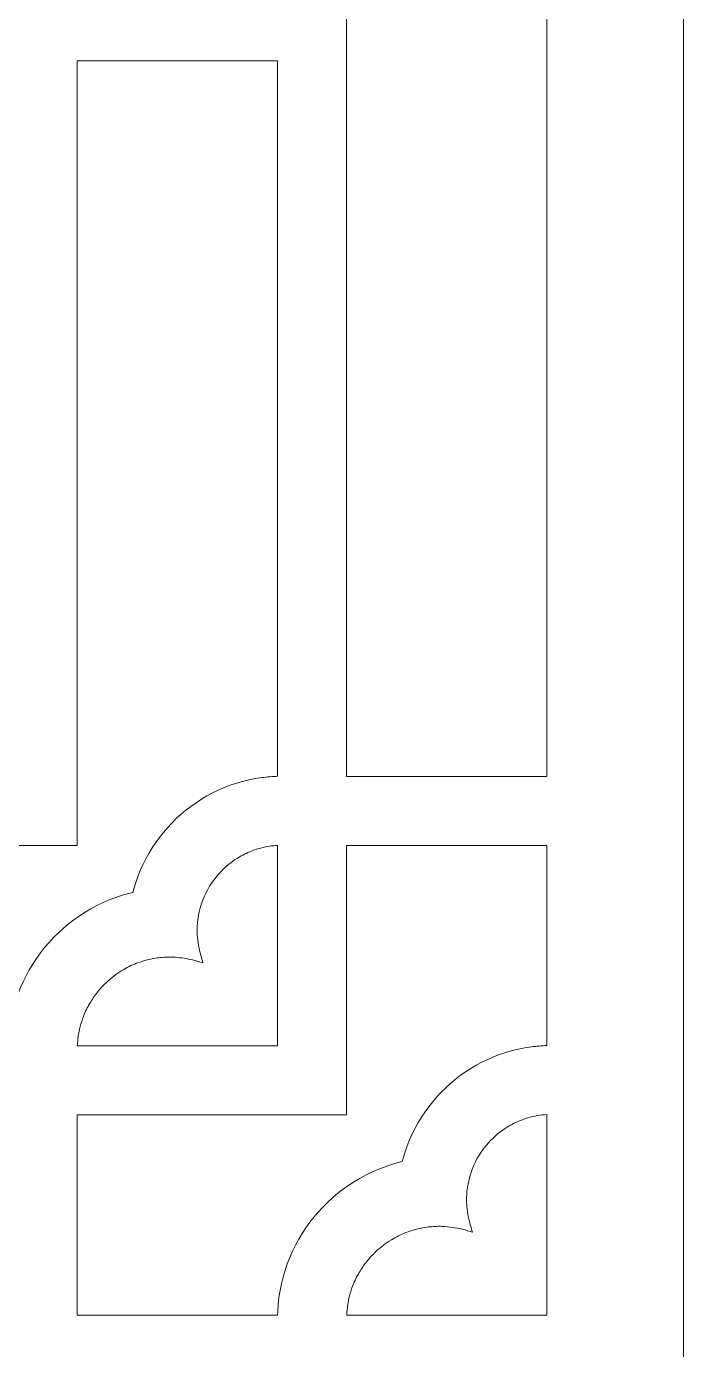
# Model space of a CAD drawing. Header units: centimetres. Extents: x -16.1 to -7.2, y -9.5 to 9.5.
# Drawn here: x -8.715 to -7.216, y -3.02 to 0 of the extents above; entities that cross this region are included whole.
import ezdxf

# ---------------------------------------------------------------- set-up
doc = ezdxf.new("R2010")
doc.units = ezdxf.units.CM
doc.header["$MEASUREMENT"] = 0
doc.layers.add('layer 1', color=7, linetype='Continuous')

msp = doc.modelspace()

# ---------------------------------------------------------------- linework, layer by layer
at = {"layer": 'layer 1', "color": 7, "lineweight": 9}
for points, knots in [([(-7.21578, 9.5), (-7.21578, 9.5), (-7.21578, -9.5), (-7.21578, -9.5), (-7.21578, -9.5), (-7.21578, -9.5), (-11.3688, -9.5), (-11.3688, -9.5), (-11.3688, -9.5), (-11.3688, -9.5), (-11.3688, 9.5), (-11.3688, 9.5), (-11.3688, 9.5), (-11.3688, 9.5), (-7.21578, 9.5), (-7.21578, 9.5)], [0, 0, 0, 0, 0.2, 0.2, 0.2, 0.2, 0.4, 0.4, 0.4, 0.4, 0.6, 0.6, 0.6, 0.6, 1, 1, 1, 1]), ([(-7.52727, -1.71187), (-7.52727, -1.71187), (-7.52727, 1.71264), (-7.52727, 1.71264), (-7.52727, 1.71264), (-7.52727, 1.71264), (-7.98454, 1.71264), (-7.98454, 1.71264), (-7.98454, 1.71264), (-7.98454, 1.71264), (-7.98454, -1.71187), (-7.98454, -1.71187), (-7.98454, -1.71187), (-7.98454, -1.71187), (-7.52727, -1.71187), (-7.52727, -1.71187)], [0, 0, 0, 0, 0.2, 0.2, 0.2, 0.2, 0.4, 0.4, 0.4, 0.4, 0.6, 0.6, 0.6, 0.6, 1, 1, 1, 1]), ([(-8.68266, -2.11465), (-8.68266, -2.11465), (-8.67314, -2.10253), (-8.67314, -2.10253), (-8.67314, -2.10253), (-8.67314, -2.10253), (-8.66318, -2.09082), (-8.66318, -2.09082), (-8.66318, -2.09082), (-8.66318, -2.09082), (-8.65271, -2.07954), (-8.65271, -2.07954), (-8.65271, -2.07954), (-8.65271, -2.07954), (-8.6418, -2.0687), (-8.6418, -2.0687), (-8.6418, -2.0687), (-8.6418, -2.0687), (-8.63045, -2.05832), (-8.63045, -2.05832), (-8.63045, -2.05832), (-8.63045, -2.05832), (-8.61866, -2.04841), (-8.61866, -2.04841), (-8.61866, -2.04841), (-8.61866, -2.04841), (-8.60649, -2.03898), (-8.60649, -2.03898), (-8.60649, -2.03898), (-8.60649, -2.03898), (-8.59392, -2.03005), (-8.59392, -2.03005), (-8.59392, -2.03005), (-8.59392, -2.03005), (-8.58098, -2.02166), (-8.58098, -2.02166), (-8.58098, -2.02166), (-8.58098, -2.02166), (-8.56764, -2.0138), (-8.56764, -2.0138), (-8.56764, -2.0138), (-8.56764, -2.0138), (-8.55396, -2.00647), (-8.55396, -2.00647), (-8.55396, -2.00647), (-8.55396, -2.00647), (-8.53996, -1.99972), (-8.53996, -1.99972), (-8.53996, -1.99972), (-8.53996, -1.99972), (-8.52566, -1.99355), (-8.52566, -1.99355), (-8.52566, -1.99355), (-8.52566, -1.99355), (-8.51103, -1.98797), (-8.51103, -1.98797), (-8.51103, -1.98797), (-8.51103, -1.98797), (-8.49612, -1.98301), (-8.49612, -1.98301), (-8.49612, -1.98301), (-8.49612, -1.98301), (-8.48094, -1.97867), (-8.48094, -1.97867), (-8.48094, -1.97867), (-8.48094, -1.97867), (-8.47178, -1.97647), (-8.47178, -1.97647), (-8.47178, -1.97647), (-8.47178, -1.97647), (-8.46968, -1.96829), (-8.46968, -1.96829), (-8.46968, -1.96829), (-8.46968, -1.96829), (-8.46535, -1.95411), (-8.46535, -1.95411), (-8.46535, -1.95411), (-8.46535, -1.95411), (-8.46046, -1.94018), (-8.46046, -1.94018), (-8.46046, -1.94018), (-8.46046, -1.94018), (-8.45502, -1.92652), (-8.45502, -1.92652), (-8.45502, -1.92652), (-8.45502, -1.92652), (-8.44903, -1.91316), (-8.44903, -1.91316), (-8.44903, -1.91316), (-8.44903, -1.91316), (-8.44249, -1.90009), (-8.44249, -1.90009), (-8.44249, -1.90009), (-8.44249, -1.90009), (-8.43547, -1.88733), (-8.43547, -1.88733), (-8.43547, -1.88733), (-8.43547, -1.88733), (-8.42792, -1.8749), (-8.42792, -1.8749), (-8.42792, -1.8749), (-8.42792, -1.8749), (-8.41985, -1.86281), (-8.41985, -1.86281), (-8.41985, -1.86281), (-8.41985, -1.86281), (-8.41134, -1.85107), (-8.41134, -1.85107), (-8.41134, -1.85107), (-8.41134, -1.85107), (-8.40235, -1.83972), (-8.40235, -1.83972), (-8.40235, -1.83972), (-8.40235, -1.83972), (-8.39294, -1.82874), (-8.39294, -1.82874), (-8.39294, -1.82874), (-8.39294, -1.82874), (-8.38307, -1.81816), (-8.38307, -1.81816), (-8.38307, -1.81816), (-8.38307, -1.81816), (-8.37276, -1.80798), (-8.37276, -1.80798), (-8.37276, -1.80798), (-8.37276, -1.80798), (-8.36207, -1.79823), (-8.36207, -1.79823), (-8.36207, -1.79823), (-8.36207, -1.79823), (-8.35099, -1.78894), (-8.35099, -1.78894), (-8.35099, -1.78894), (-8.35099, -1.78894), (-8.33951, -1.78008), (-8.33951, -1.78008), (-8.33951, -1.78008), (-8.33951, -1.78008), (-8.32769, -1.77169), (-8.32769, -1.77169), (-8.32769, -1.77169), (-8.32769, -1.77169), (-8.31549, -1.76379), (-8.31549, -1.76379), (-8.31549, -1.76379), (-8.31549, -1.76379), (-8.30297, -1.75638), (-8.30297, -1.75638), (-8.30297, -1.75638), (-8.30297, -1.75638), (-8.29012, -1.74949), (-8.29012, -1.74949), (-8.29012, -1.74949), (-8.29012, -1.74949), (-8.27696, -1.7431), (-8.27696, -1.7431), (-8.27696, -1.7431), (-8.27696, -1.7431), (-8.26351, -1.73726), (-8.26351, -1.73726), (-8.26351, -1.73726), (-8.26351, -1.73726), (-8.24978, -1.73198), (-8.24978, -1.73198), (-8.24978, -1.73198), (-8.24978, -1.73198), (-8.23578, -1.72725), (-8.23578, -1.72725), (-8.23578, -1.72725), (-8.23578, -1.72725), (-8.22153, -1.72312), (-8.22153, -1.72312), (-8.22153, -1.72312), (-8.22153, -1.72312), (-8.20704, -1.71957), (-8.20704, -1.71957), (-8.20704, -1.71957), (-8.20704, -1.71957), (-8.19232, -1.71664), (-8.19232, -1.71664), (-8.19232, -1.71664), (-8.19232, -1.71664), (-8.17739, -1.71432), (-8.17739, -1.71432), (-8.17739, -1.71432), (-8.16552, -1.713), (-8.15376, -1.71177), (-8.14181, -1.71149), (-8.14181, -1.71149), (-8.14181, -1.71149), (-8.14181, -0.07862), (-8.14181, -0.07862), (-8.14181, -0.07862), (-8.14181, -0.07862), (-8.59911, -0.07862), (-8.59911, -0.07862), (-8.59911, -0.07862), (-8.59911, -0.07862), (-8.59911, -1.86935), (-8.59911, -1.86935), (-8.59911, -1.86935), (-8.59911, -1.86935), (-9.21365, -1.86935), (-9.21365, -1.86935), (-9.21365, -1.86935), (-9.21365, -1.86935), (-9.21365, -2.32662), (-9.21365, -2.32662), (-9.21365, -2.32662), (-9.21365, -2.32662), (-8.75619, -2.32662), (-8.75619, -2.32662), (-8.75619, -2.32662), (-8.75619, -2.32662), (-8.756, -2.31902), (-8.756, -2.31902), (-8.756, -2.31902), (-8.756, -2.31902), (-8.75493, -2.30275), (-8.75493, -2.30275), (-8.75493, -2.30275), (-8.75493, -2.30275), (-8.75315, -2.28667), (-8.75315, -2.28667), (-8.75315, -2.28667), (-8.75315, -2.28667), (-8.75069, -2.27081), (-8.75069, -2.27081), (-8.75069, -2.27081), (-8.75069, -2.27081), (-8.74755, -2.25516), (-8.74755, -2.25516), (-8.74755, -2.25516), (-8.74755, -2.25516), (-8.74375, -2.23977), (-8.74375, -2.23977), (-8.74375, -2.23977), (-8.74375, -2.23977), (-8.73932, -2.22461), (-8.73932, -2.22461), (-8.73932, -2.22461), (-8.73932, -2.22461), (-8.73426, -2.20975), (-8.73426, -2.20975), (-8.73426, -2.20975), (-8.73426, -2.20975), (-8.7286, -2.19518), (-8.7286, -2.19518), (-8.7286, -2.19518), (-8.7286, -2.19518), (-8.72231, -2.1809), (-8.72231, -2.1809), (-8.72231, -2.1809), (-8.72231, -2.1809), (-8.71547, -2.16695), (-8.71547, -2.16695), (-8.71547, -2.16695), (-8.71547, -2.16695), (-8.70809, -2.15334), (-8.70809, -2.15334), (-8.70809, -2.15334), (-8.70809, -2.15334), (-8.70013, -2.14008), (-8.70013, -2.14008), (-8.70013, -2.14008), (-8.70013, -2.14008), (-8.69166, -2.12717), (-8.69166, -2.12717), (-8.69166, -2.12717), (-8.69166, -2.12717), (-8.68266, -2.11465), (-8.68266, -2.11465)], [0, 0, 0, 0, 0.0144928, 0.0144928, 0.0144928, 0.0144928, 0.0289855, 0.0289855, 0.0289855, 0.0289855, 0.0434783, 0.0434783, 0.0434783, 0.0434783, 0.057971, 0.057971, 0.057971, 0.057971, 0.0724638, 0.0724638, 0.0724638, 0.0724638, 0.0869565, 0.0869565, 0.0869565, 0.0869565, 0.1014493, 0.1014493, 0.1014493, 0.1014493, 0.115942, 0.115942, 0.115942, 0.115942, 0.1304348, 0.1304348, 0.1304348, 0.1304348, 0.1449275, 0.1449275, 0.1449275, 0.1449275, 0.1594203, 0.1594203, 0.1594203, 0.1594203, 0.173913, 0.173913, 0.173913, 0.173913, 0.1884058, 0.1884058, 0.1884058, 0.1884058, 0.2028986, 0.2028986, 0.2028986, 0.2028986, 0.2173913, 0.2173913, 0.2173913, 0.2173913, 0.2318841, 0.2318841, 0.2318841, 0.2318841, 0.2463768, 0.2463768, 0.2463768, 0.2463768, 0.2608696, 0.2608696, 0.2608696, 0.2608696, 0.2753623, 0.2753623, 0.2753623, 0.2753623, 0.2898551, 0.2898551, 0.2898551, 0.2898551, 0.3043478, 0.3043478, 0.3043478, 0.3043478, 0.3188406, 0.3188406, 0.3188406, 0.3188406, 0.3333333, 0.3333333, 0.3333333, 0.3333333, 0.3478261, 0.3478261, 0.3478261, 0.3478261, 0.3623188, 0.3623188, 0.3623188, 0.3623188, 0.3768116, 0.3768116, 0.3768116, 0.3768116, 0.3913043, 0.3913043, 0.3913043, 0.3913043, 0.4057971, 0.4057971, 0.4057971, 0.4057971, 0.4202899, 0.4202899, 0.4202899, 0.4202899, 0.4347826, 0.4347826, 0.4347826, 0.4347826, 0.4492754, 0.4492754, 0.4492754, 0.4492754, 0.4637681, 0.4637681, 0.4637681, 0.4637681, 0.4782609, 0.4782609, 0.4782609, 0.4782609, 0.4927536, 0.4927536, 0.4927536, 0.4927536, 0.5072464, 0.5072464, 0.5072464, 0.5072464, 0.5217391, 0.5217391, 0.5217391, 0.5217391, 0.5362319, 0.5362319, 0.5362319, 0.5362319, 0.5507246, 0.5507246, 0.5507246, 0.5507246, 0.5652174, 0.5652174, 0.5652174, 0.5652174, 0.5797101, 0.5797101, 0.5797101, 0.5797101, 0.5942029, 0.5942029, 0.5942029, 0.5942029, 0.6086957, 0.6086957, 0.6086957, 0.6086957, 0.6231884, 0.6231884, 0.6231884, 0.6231884, 0.6376812, 0.6376812, 0.6376812, 0.6376812, 0.6521739, 0.6521739, 0.6521739, 0.6521739, 0.6666667, 0.6666667, 0.6666667, 0.6666667, 0.6811594, 0.6811594, 0.6811594, 0.6811594, 0.6956522, 0.6956522, 0.6956522, 0.6956522, 0.7101449, 0.7101449, 0.7101449, 0.7101449, 0.7246377, 0.7246377, 0.7246377, 0.7246377, 0.7391304, 0.7391304, 0.7391304, 0.7391304, 0.7536232, 0.7536232, 0.7536232, 0.7536232, 0.7681159, 0.7681159, 0.7681159, 0.7681159, 0.7826087, 0.7826087, 0.7826087, 0.7826087, 0.7971014, 0.7971014, 0.7971014, 0.7971014, 0.8115942, 0.8115942, 0.8115942, 0.8115942, 0.826087, 0.826087, 0.826087, 0.826087, 0.8405797, 0.8405797, 0.8405797, 0.8405797, 0.8550725, 0.8550725, 0.8550725, 0.8550725, 0.8695652, 0.8695652, 0.8695652, 0.8695652, 0.884058, 0.884058, 0.884058, 0.884058, 0.8985507, 0.8985507, 0.8985507, 0.8985507, 0.9130435, 0.9130435, 0.9130435, 0.9130435, 0.9275362, 0.9275362, 0.9275362, 0.9275362, 0.942029, 0.942029, 0.942029, 0.942029, 0.9565217, 0.9565217, 0.9565217, 0.9565217, 0.9710145, 0.9710145, 0.9710145, 0.9710145, 1, 1, 1, 1]), ([(-8.08556, -2.75462), (-8.08556, -2.75462), (-8.07708, -2.74173), (-8.07708, -2.74173), (-8.07708, -2.74173), (-8.07708, -2.74173), (-8.06811, -2.7292), (-8.06811, -2.7292), (-8.06811, -2.7292), (-8.06811, -2.7292), (-8.0586, -2.71708), (-8.0586, -2.71708), (-8.0586, -2.71708), (-8.0586, -2.71708), (-8.04862, -2.70538), (-8.04862, -2.70538), (-8.04862, -2.70538), (-8.04862, -2.70538), (-8.03816, -2.69408), (-8.03816, -2.69408), (-8.03816, -2.69408), (-8.03816, -2.69408), (-8.02726, -2.68326), (-8.02726, -2.68326), (-8.02726, -2.68326), (-8.02726, -2.68326), (-8.01591, -2.67287), (-8.01591, -2.67287), (-8.01591, -2.67287), (-8.01591, -2.67287), (-8.00412, -2.66295), (-8.00412, -2.66295), (-8.00412, -2.66295), (-8.00412, -2.66295), (-7.99195, -2.65353), (-7.99195, -2.65353), (-7.99195, -2.65353), (-7.99195, -2.65353), (-7.97937, -2.64461), (-7.97937, -2.64461), (-7.97937, -2.64461), (-7.97937, -2.64461), (-7.9664, -2.63622), (-7.9664, -2.63622), (-7.9664, -2.63622), (-7.9664, -2.63622), (-7.95309, -2.62834), (-7.95309, -2.62834), (-7.95309, -2.62834), (-7.95309, -2.62834), (-7.93942, -2.62102), (-7.93942, -2.62102), (-7.93942, -2.62102), (-7.93942, -2.62102), (-7.92541, -2.61428), (-7.92541, -2.61428), (-7.92541, -2.61428), (-7.92541, -2.61428), (-7.91108, -2.60811), (-7.91108, -2.60811), (-7.91108, -2.60811), (-7.91108, -2.60811), (-7.89648, -2.60253), (-7.89648, -2.60253), (-7.89648, -2.60253), (-7.89648, -2.60253), (-7.88155, -2.59757), (-7.88155, -2.59757), (-7.88155, -2.59757), (-7.88155, -2.59757), (-7.86637, -2.59323), (-7.86637, -2.59323), (-7.86637, -2.59323), (-7.86637, -2.59323), (-7.85721, -2.59102), (-7.85721, -2.59102), (-7.85721, -2.59102), (-7.85721, -2.59102), (-7.85511, -2.58285), (-7.85511, -2.58285), (-7.85511, -2.58285), (-7.85511, -2.58285), (-7.85081, -2.56867), (-7.85081, -2.56867), (-7.85081, -2.56867), (-7.85081, -2.56867), (-7.84591, -2.55474), (-7.84591, -2.55474), (-7.84591, -2.55474), (-7.84591, -2.55474), (-7.84048, -2.54108), (-7.84048, -2.54108), (-7.84048, -2.54108), (-7.84048, -2.54108), (-7.83448, -2.5277), (-7.83448, -2.5277), (-7.83448, -2.5277), (-7.83448, -2.5277), (-7.82795, -2.51463), (-7.82795, -2.51463), (-7.82795, -2.51463), (-7.82795, -2.51463), (-7.82089, -2.50187), (-7.82089, -2.50187), (-7.82089, -2.50187), (-7.82089, -2.50187), (-7.81334, -2.48945), (-7.81334, -2.48945), (-7.81334, -2.48945), (-7.81334, -2.48945), (-7.8053, -2.47736), (-7.8053, -2.47736), (-7.8053, -2.47736), (-7.8053, -2.47736), (-7.79678, -2.46563), (-7.79678, -2.46563), (-7.79678, -2.46563), (-7.79678, -2.46563), (-7.78781, -2.45426), (-7.78781, -2.45426), (-7.78781, -2.45426), (-7.78781, -2.45426), (-7.77837, -2.44328), (-7.77837, -2.44328), (-7.77837, -2.44328), (-7.77837, -2.44328), (-7.76849, -2.43272), (-7.76849, -2.43272), (-7.76849, -2.43272), (-7.76849, -2.43272), (-7.75822, -2.42254), (-7.75822, -2.42254), (-7.75822, -2.42254), (-7.75822, -2.42254), (-7.74752, -2.41279), (-7.74752, -2.41279), (-7.74752, -2.41279), (-7.74752, -2.41279), (-7.73645, -2.4035), (-7.73645, -2.4035), (-7.73645, -2.4035), (-7.73645, -2.4035), (-7.72496, -2.39464), (-7.72496, -2.39464), (-7.72496, -2.39464), (-7.72496, -2.39464), (-7.71312, -2.38625), (-7.71312, -2.38625), (-7.71312, -2.38625), (-7.71312, -2.38625), (-7.70095, -2.37835), (-7.70095, -2.37835), (-7.70095, -2.37835), (-7.70095, -2.37835), (-7.68842, -2.37094), (-7.68842, -2.37094), (-7.68842, -2.37094), (-7.68842, -2.37094), (-7.67557, -2.36403), (-7.67557, -2.36403), (-7.67557, -2.36403), (-7.67557, -2.36403), (-7.66242, -2.35766), (-7.66242, -2.35766), (-7.66242, -2.35766), (-7.66242, -2.35766), (-7.64896, -2.35182), (-7.64896, -2.35182), (-7.64896, -2.35182), (-7.64896, -2.35182), (-7.63523, -2.34653), (-7.63523, -2.34653), (-7.63523, -2.34653), (-7.63523, -2.34653), (-7.62121, -2.34181), (-7.62121, -2.34181), (-7.62121, -2.34181), (-7.62121, -2.34181), (-7.60696, -2.33767), (-7.60696, -2.33767), (-7.60696, -2.33767), (-7.60696, -2.33767), (-7.59246, -2.33413), (-7.59246, -2.33413), (-7.59246, -2.33413), (-7.59246, -2.33413), (-7.57775, -2.33119), (-7.57775, -2.33119), (-7.57775, -2.33119), (-7.57775, -2.33119), (-7.56282, -2.32888), (-7.56282, -2.32888), (-7.56282, -2.32888), (-7.55098, -2.32756), (-7.53921, -2.32633), (-7.52727, -2.32605), (-7.52727, -2.32605), (-7.52727, -2.32605), (-7.52727, -1.86914), (-7.52727, -1.86914), (-7.52727, -1.86914), (-7.52727, -1.86914), (-7.98454, -1.86914), (-7.98454, -1.86914), (-7.98454, -1.86914), (-7.98454, -1.86914), (-7.98454, -2.48389), (-7.98454, -2.48389), (-7.98454, -2.48389), (-7.98454, -2.48389), (-8.59881, -2.48389), (-8.59881, -2.48389), (-8.59881, -2.48389), (-8.59881, -2.48389), (-8.59881, -2.94118), (-8.59881, -2.94118), (-8.59881, -2.94118), (-8.59881, -2.94118), (-8.14162, -2.94118), (-8.14162, -2.94118), (-8.14162, -2.94118), (-8.14162, -2.94118), (-8.14146, -2.93358), (-8.14146, -2.93358), (-8.14146, -2.93358), (-8.14146, -2.93358), (-8.14037, -2.91731), (-8.14037, -2.91731), (-8.14037, -2.91731), (-8.14037, -2.91731), (-8.13859, -2.90123), (-8.13859, -2.90123), (-8.13859, -2.90123), (-8.13859, -2.90123), (-8.13613, -2.88537), (-8.13613, -2.88537), (-8.13613, -2.88537), (-8.13613, -2.88537), (-8.13298, -2.86972), (-8.13298, -2.86972), (-8.13298, -2.86972), (-8.13298, -2.86972), (-8.1292, -2.85433), (-8.1292, -2.85433), (-8.1292, -2.85433), (-8.1292, -2.85433), (-8.12474, -2.83917), (-8.12474, -2.83917), (-8.12474, -2.83917), (-8.12474, -2.83917), (-8.11969, -2.82431), (-8.11969, -2.82431), (-8.11969, -2.82431), (-8.11969, -2.82431), (-8.11403, -2.80973), (-8.11403, -2.80973), (-8.11403, -2.80973), (-8.11403, -2.80973), (-8.10776, -2.79546), (-8.10776, -2.79546), (-8.10776, -2.79546), (-8.10776, -2.79546), (-8.10093, -2.7815), (-8.10093, -2.7815), (-8.10093, -2.7815), (-8.10093, -2.7815), (-8.09352, -2.7679), (-8.09352, -2.7679), (-8.09352, -2.7679), (-8.09352, -2.7679), (-8.08556, -2.75462), (-8.08556, -2.75462)], [0, 0, 0, 0, 0.0144928, 0.0144928, 0.0144928, 0.0144928, 0.0289855, 0.0289855, 0.0289855, 0.0289855, 0.0434783, 0.0434783, 0.0434783, 0.0434783, 0.057971, 0.057971, 0.057971, 0.057971, 0.0724638, 0.0724638, 0.0724638, 0.0724638, 0.0869565, 0.0869565, 0.0869565, 0.0869565, 0.1014493, 0.1014493, 0.1014493, 0.1014493, 0.115942, 0.115942, 0.115942, 0.115942, 0.1304348, 0.1304348, 0.1304348, 0.1304348, 0.1449275, 0.1449275, 0.1449275, 0.1449275, 0.1594203, 0.1594203, 0.1594203, 0.1594203, 0.173913, 0.173913, 0.173913, 0.173913, 0.1884058, 0.1884058, 0.1884058, 0.1884058, 0.2028986, 0.2028986, 0.2028986, 0.2028986, 0.2173913, 0.2173913, 0.2173913, 0.2173913, 0.2318841, 0.2318841, 0.2318841, 0.2318841, 0.2463768, 0.2463768, 0.2463768, 0.2463768, 0.2608696, 0.2608696, 0.2608696, 0.2608696, 0.2753623, 0.2753623, 0.2753623, 0.2753623, 0.2898551, 0.2898551, 0.2898551, 0.2898551, 0.3043478, 0.3043478, 0.3043478, 0.3043478, 0.3188406, 0.3188406, 0.3188406, 0.3188406, 0.3333333, 0.3333333, 0.3333333, 0.3333333, 0.3478261, 0.3478261, 0.3478261, 0.3478261, 0.3623188, 0.3623188, 0.3623188, 0.3623188, 0.3768116, 0.3768116, 0.3768116, 0.3768116, 0.3913043, 0.3913043, 0.3913043, 0.3913043, 0.4057971, 0.4057971, 0.4057971, 0.4057971, 0.4202899, 0.4202899, 0.4202899, 0.4202899, 0.4347826, 0.4347826, 0.4347826, 0.4347826, 0.4492754, 0.4492754, 0.4492754, 0.4492754, 0.4637681, 0.4637681, 0.4637681, 0.4637681, 0.4782609, 0.4782609, 0.4782609, 0.4782609, 0.4927536, 0.4927536, 0.4927536, 0.4927536, 0.5072464, 0.5072464, 0.5072464, 0.5072464, 0.5217391, 0.5217391, 0.5217391, 0.5217391, 0.5362319, 0.5362319, 0.5362319, 0.5362319, 0.5507246, 0.5507246, 0.5507246, 0.5507246, 0.5652174, 0.5652174, 0.5652174, 0.5652174, 0.5797101, 0.5797101, 0.5797101, 0.5797101, 0.5942029, 0.5942029, 0.5942029, 0.5942029, 0.6086957, 0.6086957, 0.6086957, 0.6086957, 0.6231884, 0.6231884, 0.6231884, 0.6231884, 0.6376812, 0.6376812, 0.6376812, 0.6376812, 0.6521739, 0.6521739, 0.6521739, 0.6521739, 0.6666667, 0.6666667, 0.6666667, 0.6666667, 0.6811594, 0.6811594, 0.6811594, 0.6811594, 0.6956522, 0.6956522, 0.6956522, 0.6956522, 0.7101449, 0.7101449, 0.7101449, 0.7101449, 0.7246377, 0.7246377, 0.7246377, 0.7246377, 0.7391304, 0.7391304, 0.7391304, 0.7391304, 0.7536232, 0.7536232, 0.7536232, 0.7536232, 0.7681159, 0.7681159, 0.7681159, 0.7681159, 0.7826087, 0.7826087, 0.7826087, 0.7826087, 0.7971014, 0.7971014, 0.7971014, 0.7971014, 0.8115942, 0.8115942, 0.8115942, 0.8115942, 0.826087, 0.826087, 0.826087, 0.826087, 0.8405797, 0.8405797, 0.8405797, 0.8405797, 0.8550725, 0.8550725, 0.8550725, 0.8550725, 0.8695652, 0.8695652, 0.8695652, 0.8695652, 0.884058, 0.884058, 0.884058, 0.884058, 0.8985507, 0.8985507, 0.8985507, 0.8985507, 0.9130435, 0.9130435, 0.9130435, 0.9130435, 0.9275362, 0.9275362, 0.9275362, 0.9275362, 0.942029, 0.942029, 0.942029, 0.942029, 0.9565217, 0.9565217, 0.9565217, 0.9565217, 0.9710145, 0.9710145, 0.9710145, 0.9710145, 1, 1, 1, 1]), ([(-8.18335, -1.87588), (-8.19249, -1.87834), (-8.20124, -1.88186), (-8.20985, -1.88572), (-8.20985, -1.88572), (-8.22002, -1.89036), (-8.22971, -1.89571), (-8.23911, -1.90171), (-8.23911, -1.90171), (-8.24543, -1.90644), (-8.25191, -1.91091), (-8.25779, -1.91615), (-8.25779, -1.91615), (-8.2602, -1.91833), (-8.26252, -1.92052), (-8.26485, -1.92275), (-8.26485, -1.92275), (-8.28082, -1.93848), (-8.2952, -1.9568), (-8.30505, -1.97703), (-8.30505, -1.97703), (-8.30709, -1.98132), (-8.30906, -1.98566), (-8.31093, -1.99003), (-8.31093, -1.99003), (-8.31763, -2.00595), (-8.32154, -2.0232), (-8.32397, -2.04027), (-8.32397, -2.04027), (-8.32397, -2.04027), (-8.32435, -2.04311), (-8.32435, -2.04311), (-8.32435, -2.04311), (-8.3252, -2.05496), (-8.32573, -2.06703), (-8.32457, -2.07886), (-8.32457, -2.07886), (-8.32372, -2.08714), (-8.32252, -2.09532), (-8.32085, -2.10347), (-8.32085, -2.10347), (-8.31842, -2.11494), (-8.31511, -2.12619), (-8.31199, -2.1375), (-8.31199, -2.1375), (-8.32121, -2.1347), (-8.33026, -2.13157), (-8.33966, -2.12953), (-8.33966, -2.12953), (-8.35334, -2.12668), (-8.36696, -2.1249), (-8.38091, -2.1242), (-8.38091, -2.1242), (-8.39155, -2.12371), (-8.40218, -2.1245), (-8.4128, -2.12559), (-8.4128, -2.12559), (-8.41509, -2.12583), (-8.41739, -2.1261), (-8.41969, -2.12639), (-8.41969, -2.12639), (-8.43464, -2.12909), (-8.44917, -2.133), (-8.46344, -2.13823), (-8.46344, -2.13823), (-8.47501, -2.14252), (-8.48608, -2.14842), (-8.49678, -2.15455), (-8.49678, -2.15455), (-8.50939, -2.16267), (-8.52114, -2.17168), (-8.53225, -2.18177), (-8.53225, -2.18177), (-8.53996, -2.18885), (-8.54682, -2.19678), (-8.55347, -2.20487), (-8.55347, -2.20487), (-8.55971, -2.21256), (-8.56501, -2.2209), (-8.57004, -2.22942), (-8.57004, -2.22942), (-8.57551, -2.23886), (-8.58065, -2.24863), (-8.58451, -2.25885), (-8.58451, -2.25885), (-8.58746, -2.26675), (-8.59006, -2.2747), (-8.59241, -2.28281), (-8.59241, -2.28281), (-8.5957, -2.29728), (-8.59782, -2.3118), (-8.5987, -2.32662), (-8.5987, -2.32662), (-8.5987, -2.32662), (-8.14181, -2.32662), (-8.14181, -2.32662), (-8.14181, -2.32662), (-8.14181, -2.32662), (-8.14181, -1.86913), (-8.14181, -1.86913), (-8.14181, -1.86913), (-8.14807, -1.86943), (-8.15431, -1.87005), (-8.16049, -1.87081), (-8.16049, -1.87081), (-8.1682, -1.87221), (-8.17581, -1.87391), (-8.18335, -1.87588)], [0, 0, 0, 0, 0.0357143, 0.0357143, 0.0357143, 0.0357143, 0.0714286, 0.0714286, 0.0714286, 0.0714286, 0.1071429, 0.1071429, 0.1071429, 0.1071429, 0.1428571, 0.1428571, 0.1428571, 0.1428571, 0.1785714, 0.1785714, 0.1785714, 0.1785714, 0.2142857, 0.2142857, 0.2142857, 0.2142857, 0.25, 0.25, 0.25, 0.25, 0.2857143, 0.2857143, 0.2857143, 0.2857143, 0.3214286, 0.3214286, 0.3214286, 0.3214286, 0.3571429, 0.3571429, 0.3571429, 0.3571429, 0.3928571, 0.3928571, 0.3928571, 0.3928571, 0.4285714, 0.4285714, 0.4285714, 0.4285714, 0.4642857, 0.4642857, 0.4642857, 0.4642857, 0.5, 0.5, 0.5, 0.5, 0.5357143, 0.5357143, 0.5357143, 0.5357143, 0.5714286, 0.5714286, 0.5714286, 0.5714286, 0.6071429, 0.6071429, 0.6071429, 0.6071429, 0.6428571, 0.6428571, 0.6428571, 0.6428571, 0.6785714, 0.6785714, 0.6785714, 0.6785714, 0.7142857, 0.7142857, 0.7142857, 0.7142857, 0.75, 0.75, 0.75, 0.75, 0.7857143, 0.7857143, 0.7857143, 0.7857143, 0.8214286, 0.8214286, 0.8214286, 0.8214286, 0.8571429, 0.8571429, 0.8571429, 0.8571429, 0.8928571, 0.8928571, 0.8928571, 0.8928571, 0.9285714, 0.9285714, 0.9285714, 0.9285714, 1, 1, 1, 1]), ([(-7.5856, -2.49615), (-7.59766, -2.50098), (-7.60909, -2.50675), (-7.62019, -2.51351), (-7.62019, -2.51351), (-7.62706, -2.51776), (-7.63332, -2.52282), (-7.6398, -2.52766), (-7.6398, -2.52766), (-7.64516, -2.53235), (-7.6503, -2.53722), (-7.65528, -2.54232), (-7.65528, -2.54232), (-7.66914, -2.55686), (-7.68167, -2.57348), (-7.6905, -2.59159), (-7.6905, -2.59159), (-7.69228, -2.59533), (-7.694, -2.59912), (-7.69567, -2.60295), (-7.69567, -2.60295), (-7.70275, -2.61946), (-7.70688, -2.63708), (-7.7094, -2.65483), (-7.7094, -2.65483), (-7.7094, -2.65483), (-7.70979, -2.65767), (-7.70979, -2.65767), (-7.70979, -2.65767), (-7.71063, -2.6695), (-7.71115, -2.68159), (-7.71003, -2.69342), (-7.71003, -2.69342), (-7.70918, -2.70169), (-7.70795, -2.70986), (-7.70628, -2.71802), (-7.70628, -2.71802), (-7.70387, -2.7295), (-7.70054, -2.74073), (-7.69745, -2.75206), (-7.69745, -2.75206), (-7.70505, -2.74975), (-7.71265, -2.74735), (-7.72031, -2.74516), (-7.72031, -2.74516), (-7.73551, -2.74167), (-7.75078, -2.73954), (-7.76637, -2.73874), (-7.76637, -2.73874), (-7.777, -2.73825), (-7.78764, -2.73906), (-7.79822, -2.74014), (-7.79822, -2.74014), (-7.80055, -2.74039), (-7.80284, -2.74066), (-7.80514, -2.74094), (-7.80514, -2.74094), (-7.8201, -2.74365), (-7.83463, -2.74756), (-7.8489, -2.75277), (-7.8489, -2.75277), (-7.86044, -2.75706), (-7.87154, -2.76297), (-7.88221, -2.7691), (-7.88221, -2.7691), (-7.89481, -2.77723), (-7.9066, -2.78624), (-7.91771, -2.79632), (-7.91771, -2.79632), (-7.92541, -2.80339), (-7.93228, -2.81134), (-7.93892, -2.81943), (-7.93892, -2.81943), (-7.94513, -2.82712), (-7.95047, -2.83546), (-7.9555, -2.84398), (-7.9555, -2.84398), (-7.96097, -2.85341), (-7.96611, -2.86319), (-7.96996, -2.87341), (-7.96996, -2.87341), (-7.97289, -2.8813), (-7.97552, -2.88926), (-7.97787, -2.89736), (-7.97787, -2.89736), (-7.98115, -2.91184), (-7.98328, -2.92634), (-7.98413, -2.94118), (-7.98413, -2.94118), (-7.98413, -2.94118), (-7.52727, -2.94118), (-7.52727, -2.94118), (-7.52727, -2.94118), (-7.52727, -2.94118), (-7.52727, -2.48369), (-7.52727, -2.48369), (-7.52727, -2.48369), (-7.53459, -2.48406), (-7.54209, -2.48463), (-7.54931, -2.486), (-7.54931, -2.486), (-7.55647, -2.48739), (-7.56353, -2.48902), (-7.57059, -2.49092), (-7.57059, -2.49092), (-7.5757, -2.49233), (-7.58065, -2.4942), (-7.5856, -2.49615)], [0, 0, 0, 0, 0.0357143, 0.0357143, 0.0357143, 0.0357143, 0.0714286, 0.0714286, 0.0714286, 0.0714286, 0.1071429, 0.1071429, 0.1071429, 0.1071429, 0.1428571, 0.1428571, 0.1428571, 0.1428571, 0.1785714, 0.1785714, 0.1785714, 0.1785714, 0.2142857, 0.2142857, 0.2142857, 0.2142857, 0.25, 0.25, 0.25, 0.25, 0.2857143, 0.2857143, 0.2857143, 0.2857143, 0.3214286, 0.3214286, 0.3214286, 0.3214286, 0.3571429, 0.3571429, 0.3571429, 0.3571429, 0.3928571, 0.3928571, 0.3928571, 0.3928571, 0.4285714, 0.4285714, 0.4285714, 0.4285714, 0.4642857, 0.4642857, 0.4642857, 0.4642857, 0.5, 0.5, 0.5, 0.5, 0.5357143, 0.5357143, 0.5357143, 0.5357143, 0.5714286, 0.5714286, 0.5714286, 0.5714286, 0.6071429, 0.6071429, 0.6071429, 0.6071429, 0.6428571, 0.6428571, 0.6428571, 0.6428571, 0.6785714, 0.6785714, 0.6785714, 0.6785714, 0.7142857, 0.7142857, 0.7142857, 0.7142857, 0.75, 0.75, 0.75, 0.75, 0.7857143, 0.7857143, 0.7857143, 0.7857143, 0.8214286, 0.8214286, 0.8214286, 0.8214286, 0.8571429, 0.8571429, 0.8571429, 0.8571429, 0.8928571, 0.8928571, 0.8928571, 0.8928571, 0.9285714, 0.9285714, 0.9285714, 0.9285714, 1, 1, 1, 1])]:
    msp.add_open_spline(points, degree=3, knots=knots, dxfattribs=at)

doc.saveas('drawing.dxf')
